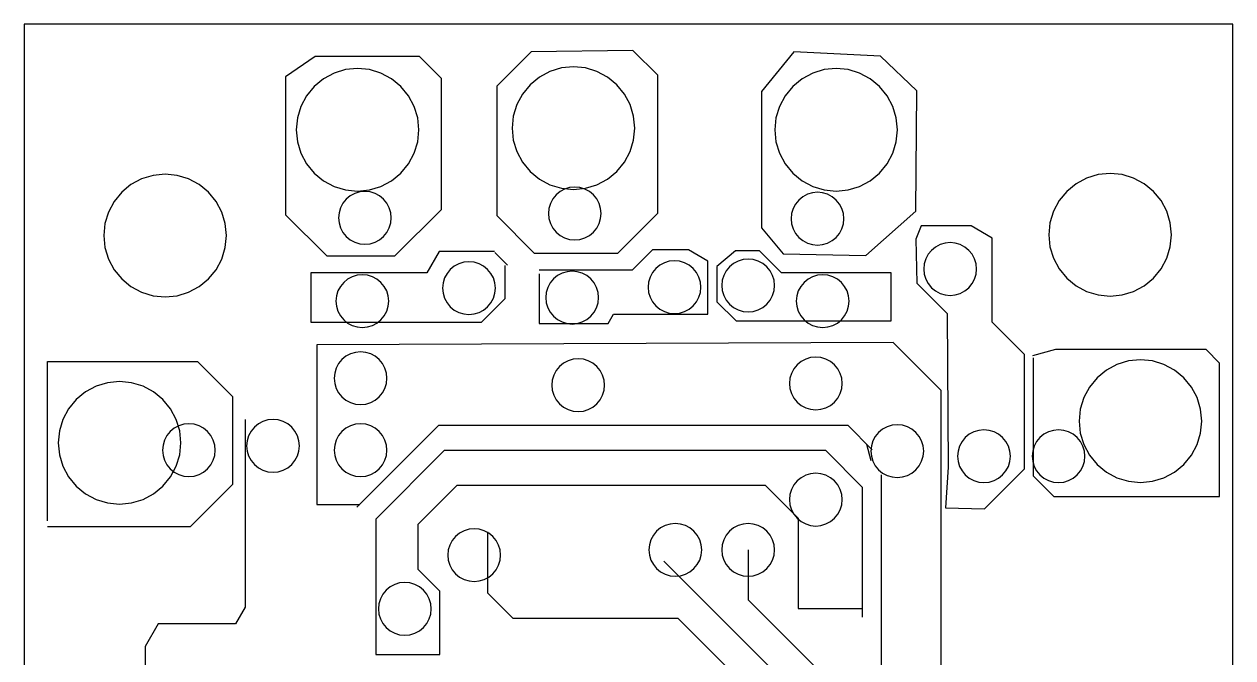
# Model space of a CAD drawing. Extents: x -32 to 14, y -116 to 119.
# Drawn here: x -32.46 to 13.65, y 94.84 to 119.01 of the extents above; entities that cross this region are included whole.
import ezdxf

# ---------------------------------------------------------------- set-up
doc = ezdxf.new("R2010")
doc.units = 0
doc.layers.add('LAYER_1', color=7, linetype='CONTINUOUS')

msp = doc.modelspace()

# ---------------------------------------------------------------- linework, layer by layer
at = {"layer": 'LAYER_1', "color": 250}
for points in [[(-32.457, -116.365), (13.647, -116.365), (13.647, 119.01), (-32.457, 119.01), (-32.457, -116.365)], [(-21.359, 117.771), (-22.484, 116.998), (-22.484, 111.74), (-20.913, 110.169), (-18.316, 110.169), (-16.539, 111.946), (-16.539, 116.932), (-17.378, 117.771), (-21.359, 117.771)], [(-9.236, 118.009), (-13.124, 117.957), (-14.43, 116.651), (-14.43, 111.707), (-13, 110.276), (-9.817, 110.276), (-8.291, 111.802), (-8.291, 117.064), (-9.236, 118.009)], [(-3.103, 117.957), (-4.327, 116.436), (-4.327, 111.243), (-3.5, 110.251), (-0.358, 110.185), (1.56, 111.872), (1.594, 116.469), (0.204, 117.792), (-3.103, 117.957)], [(-19.741, 117.32), (-20.198, 117.275), (-20.637, 117.141), (-21.041, 116.925), (-21.396, 116.634), (-21.687, 116.28), (-21.903, 115.875), (-22.036, 115.436), (-22.081, 114.98), (-22.036, 114.523), (-21.903, 114.084), (-21.687, 113.68), (-21.396, 113.325), (-21.041, 113.034), (-20.637, 112.818), (-20.198, 112.685), (-19.741, 112.64), (-19.285, 112.685), (-18.846, 112.818), (-18.441, 113.034), (-18.087, 113.325), (-17.796, 113.68), (-17.579, 114.084), (-17.446, 114.523), (-17.401, 114.98), (-17.446, 115.436), (-17.579, 115.875), (-17.796, 116.28), (-18.087, 116.634), (-18.441, 116.925), (-18.846, 117.141), (-19.285, 117.275)], [(-11.506, 117.386), (-11.962, 117.341), (-12.401, 117.208), (-12.806, 116.991), (-13.16, 116.7), (-13.451, 116.346), (-13.668, 115.941), (-13.801, 115.502), (-13.846, 115.046), (-13.801, 114.589), (-13.668, 114.15), (-13.451, 113.746), (-13.16, 113.391), (-12.806, 113.1), (-12.401, 112.884), (-11.962, 112.751), (-11.506, 112.706), (-11.049, 112.751), (-10.61, 112.884), (-10.206, 113.1), (-9.851, 113.391), (-9.56, 113.746), (-9.344, 114.15), (-9.211, 114.589), (-9.166, 115.046), (-9.211, 115.502), (-9.344, 115.941), (-9.56, 116.346), (-9.851, 116.7), (-10.206, 116.991), (-10.61, 117.208), (-11.049, 117.341)], [(-11.506, 117.386), (-11.962, 117.341), (-12.401, 117.208), (-12.806, 116.991), (-13.16, 116.7), (-13.451, 116.346), (-13.668, 115.941), (-13.801, 115.502), (-13.846, 115.046), (-13.801, 114.589), (-13.668, 114.15), (-13.451, 113.746), (-13.16, 113.391), (-12.806, 113.1), (-12.401, 112.884), (-11.962, 112.751), (-11.506, 112.706), (-11.049, 112.751), (-10.61, 112.884), (-10.206, 113.1), (-9.851, 113.391), (-9.56, 113.746), (-9.344, 114.15), (-9.211, 114.589), (-9.166, 115.046), (-9.211, 115.502), (-9.344, 115.941), (-9.56, 116.346), (-9.851, 116.7), (-10.206, 116.991), (-10.61, 117.208), (-11.049, 117.341)], [(-1.485, 117.32), (-1.941, 117.275), (-2.38, 117.141), (-2.785, 116.925), (-3.139, 116.634), (-3.43, 116.28), (-3.647, 115.875), (-3.78, 115.436), (-3.825, 114.98), (-3.78, 114.523), (-3.647, 114.084), (-3.43, 113.68), (-3.139, 113.325), (-2.785, 113.034), (-2.38, 112.818), (-1.941, 112.685), (-1.485, 112.64), (-1.028, 112.685), (-0.589, 112.818), (-0.185, 113.034), (0.17, 113.325), (0.461, 113.68), (0.677, 114.084), (0.81, 114.523), (0.855, 114.98), (0.81, 115.436), (0.677, 115.875), (0.461, 116.28), (0.17, 116.634), (-0.185, 116.925), (-0.589, 117.141), (-1.028, 117.275)], [(-1.485, 117.32), (-1.941, 117.275), (-2.38, 117.141), (-2.785, 116.925), (-3.139, 116.634), (-3.43, 116.28), (-3.647, 115.875), (-3.78, 115.436), (-3.825, 114.98), (-3.78, 114.523), (-3.647, 114.084), (-3.43, 113.68), (-3.139, 113.325), (-2.785, 113.034), (-2.38, 112.818), (-1.941, 112.685), (-1.485, 112.64), (-1.028, 112.685), (-0.589, 112.818), (-0.185, 113.034), (0.17, 113.325), (0.461, 113.68), (0.677, 114.084), (0.81, 114.523), (0.855, 114.98), (0.81, 115.436), (0.677, 115.875), (0.461, 116.28), (0.17, 116.634), (-0.185, 116.925), (-0.589, 117.141), (-1.028, 117.275)], [(-27.083, 113.284), (-27.54, 113.239), (-27.979, 113.106), (-28.383, 112.89), (-28.738, 112.599), (-29.029, 112.244), (-29.245, 111.84), (-29.378, 111.401), (-29.423, 110.945), (-29.378, 110.488), (-29.245, 110.049), (-29.029, 109.645), (-28.738, 109.29), (-28.383, 108.999), (-27.979, 108.783), (-27.54, 108.65), (-27.083, 108.605), (-26.627, 108.65), (-26.188, 108.783), (-25.783, 108.999), (-25.429, 109.29), (-25.138, 109.645), (-24.922, 110.049), (-24.788, 110.488), (-24.744, 110.945), (-24.788, 111.401), (-24.922, 111.84), (-25.138, 112.244), (-25.429, 112.599), (-25.783, 112.89), (-26.188, 113.106), (-26.627, 113.239)], [(8.966, 113.317), (8.51, 113.273), (8.071, 113.139), (7.667, 112.923), (7.312, 112.632), (7.021, 112.278), (6.805, 111.873), (6.672, 111.434), (6.627, 110.978), (6.672, 110.521), (6.805, 110.082), (7.021, 109.678), (7.312, 109.323), (7.667, 109.032), (8.071, 108.816), (8.51, 108.683), (8.966, 108.638), (9.423, 108.683), (9.862, 108.816), (10.266, 109.032), (10.621, 109.323), (10.912, 109.678), (11.128, 110.082), (11.261, 110.521), (11.306, 110.978), (11.261, 111.434), (11.128, 111.873), (10.912, 112.278), (10.621, 112.632), (10.266, 112.923), (9.862, 113.139), (9.423, 113.273)], [(-19.459, 112.629), (-19.656, 112.61), (-19.845, 112.553), (-20.019, 112.46), (-20.171, 112.335), (-20.296, 112.182), (-20.389, 112.008), (-20.447, 111.819), (-20.466, 111.623), (-20.447, 111.426), (-20.389, 111.237), (-20.296, 111.063), (-20.171, 110.911), (-20.019, 110.786), (-19.845, 110.693), (-19.656, 110.635), (-19.459, 110.616), (-19.263, 110.635), (-19.074, 110.693), (-18.9, 110.786), (-18.748, 110.911), (-18.622, 111.063), (-18.529, 111.237), (-18.472, 111.426), (-18.453, 111.623), (-18.472, 111.819), (-18.529, 112.008), (-18.622, 112.182), (-18.748, 112.335), (-18.9, 112.46), (-19.074, 112.553), (-19.263, 112.61)], [(-11.456, 112.795), (-11.652, 112.775), (-11.841, 112.718), (-12.015, 112.625), (-12.168, 112.5), (-12.293, 112.347), (-12.386, 112.173), (-12.443, 111.984), (-12.462, 111.788), (-12.443, 111.592), (-12.386, 111.403), (-12.293, 111.229), (-12.168, 111.076), (-12.015, 110.951), (-11.841, 110.858), (-11.652, 110.801), (-11.456, 110.781), (-11.259, 110.801), (-11.07, 110.858), (-10.896, 110.951), (-10.744, 111.076), (-10.619, 111.229), (-10.526, 111.403), (-10.468, 111.592), (-10.449, 111.788), (-10.468, 111.984), (-10.526, 112.173), (-10.619, 112.347), (-10.744, 112.5), (-10.896, 112.625), (-11.07, 112.718), (-11.259, 112.775)], [(-2.195, 112.596), (-2.392, 112.577), (-2.581, 112.52), (-2.755, 112.427), (-2.907, 112.301), (-3.032, 112.149), (-3.125, 111.975), (-3.183, 111.786), (-3.202, 111.59), (-3.183, 111.393), (-3.125, 111.204), (-3.032, 111.03), (-2.907, 110.878), (-2.755, 110.753), (-2.581, 110.66), (-2.392, 110.602), (-2.195, 110.583), (-1.999, 110.602), (-1.81, 110.66), (-1.636, 110.753), (-1.483, 110.878), (-1.358, 111.03), (-1.265, 111.204), (-1.208, 111.393), (-1.189, 111.59), (-1.208, 111.786), (-1.265, 111.975), (-1.358, 112.149), (-1.483, 112.301), (-1.636, 112.427), (-1.81, 112.52), (-1.999, 112.577)], [(1.759, 111.314), (1.561, 110.814), (1.594, 109.127), (2.751, 107.969), (2.784, 102.115), (2.685, 100.561), (4.173, 100.528), (5.695, 102.049), (5.695, 106.415), (4.471, 107.638), (4.471, 110.847), (3.661, 111.314), (1.759, 111.314)], [(2.865, 110.678), (2.669, 110.659), (2.48, 110.601), (2.306, 110.508), (2.153, 110.383), (2.028, 110.231), (1.935, 110.057), (1.878, 109.868), (1.858, 109.671), (1.878, 109.475), (1.935, 109.286), (2.028, 109.112), (2.153, 108.959), (2.306, 108.834), (2.48, 108.741), (2.669, 108.684), (2.865, 108.665), (3.061, 108.684), (3.25, 108.741), (3.424, 108.834), (3.577, 108.959), (3.702, 109.112), (3.795, 109.286), (3.852, 109.475), (3.872, 109.671), (3.852, 109.868), (3.795, 110.057), (3.702, 110.231), (3.577, 110.383), (3.424, 110.508), (3.25, 110.601), (3.061, 110.659)], [(-5.319, 110.367), (-6.03, 109.772), (-6.03, 108.416), (-5.303, 107.688), (0.618, 107.688), (0.618, 109.524), (-3.566, 109.524), (-4.41, 110.367), (-5.319, 110.367)], [(-15.491, 109.95), (-15.687, 109.931), (-15.876, 109.874), (-16.05, 109.781), (-16.203, 109.656), (-16.328, 109.503), (-16.421, 109.329), (-16.478, 109.14), (-16.497, 108.944), (-16.478, 108.747), (-16.421, 108.558), (-16.328, 108.384), (-16.203, 108.232), (-16.05, 108.107), (-15.876, 108.014), (-15.687, 107.956), (-15.491, 107.937), (-15.294, 107.956), (-15.105, 108.014), (-14.931, 108.107), (-14.779, 108.232), (-14.654, 108.384), (-14.561, 108.558), (-14.503, 108.747), (-14.484, 108.944), (-14.503, 109.14), (-14.561, 109.329), (-14.654, 109.503), (-14.779, 109.656), (-14.931, 109.781), (-15.105, 109.874), (-15.294, 109.931)], [(-7.652, 109.984), (-7.849, 109.964), (-8.038, 109.907), (-8.212, 109.814), (-8.364, 109.689), (-8.489, 109.536), (-8.582, 109.362), (-8.64, 109.173), (-8.659, 108.977), (-8.64, 108.78), (-8.582, 108.592), (-8.489, 108.418), (-8.364, 108.265), (-8.212, 108.14), (-8.038, 108.047), (-7.849, 107.989), (-7.652, 107.97), (-7.456, 107.989), (-7.267, 108.047), (-7.093, 108.14), (-6.94, 108.265), (-6.815, 108.418), (-6.722, 108.592), (-6.665, 108.78), (-6.646, 108.977), (-6.665, 109.173), (-6.722, 109.362), (-6.815, 109.536), (-6.94, 109.689), (-7.093, 109.814), (-7.267, 109.907), (-7.456, 109.964)], [(-4.841, 110.05), (-5.037, 110.03), (-5.226, 109.973), (-5.4, 109.88), (-5.553, 109.755), (-5.678, 109.602), (-5.771, 109.428), (-5.828, 109.239), (-5.848, 109.043), (-5.828, 108.847), (-5.771, 108.658), (-5.678, 108.484), (-5.553, 108.331), (-5.4, 108.206), (-5.226, 108.113), (-5.037, 108.056), (-4.841, 108.036), (-4.645, 108.056), (-4.456, 108.113), (-4.282, 108.206), (-4.129, 108.331), (-4.004, 108.484), (-3.911, 108.658), (-3.854, 108.847), (-3.834, 109.043), (-3.854, 109.239), (-3.911, 109.428), (-4.004, 109.602), (-4.129, 109.755), (-4.282, 109.88), (-4.456, 109.973), (-4.645, 110.03)], [(-19.559, 109.454), (-19.755, 109.435), (-19.944, 109.378), (-20.118, 109.285), (-20.27, 109.159), (-20.396, 109.007), (-20.489, 108.833), (-20.546, 108.644), (-20.565, 108.448), (-20.546, 108.251), (-20.489, 108.062), (-20.396, 107.888), (-20.27, 107.736), (-20.118, 107.611), (-19.944, 107.518), (-19.755, 107.46), (-19.559, 107.441), (-19.362, 107.46), (-19.173, 107.518), (-18.999, 107.611), (-18.847, 107.736), (-18.722, 107.888), (-18.629, 108.062), (-18.571, 108.251), (-18.552, 108.448), (-18.571, 108.644), (-18.629, 108.833), (-18.722, 109.007), (-18.847, 109.159), (-18.999, 109.285), (-19.173, 109.378), (-19.362, 109.435)], [(-11.555, 109.587), (-11.751, 109.567), (-11.94, 109.51), (-12.114, 109.417), (-12.267, 109.292), (-12.392, 109.139), (-12.485, 108.965), (-12.542, 108.776), (-12.562, 108.58), (-12.542, 108.384), (-12.485, 108.195), (-12.392, 108.021), (-12.267, 107.868), (-12.114, 107.743), (-11.94, 107.65), (-11.751, 107.593), (-11.555, 107.573), (-11.359, 107.593), (-11.17, 107.65), (-10.996, 107.743), (-10.843, 107.868), (-10.718, 108.021), (-10.625, 108.195), (-10.568, 108.384), (-10.548, 108.58), (-10.568, 108.776), (-10.625, 108.965), (-10.718, 109.139), (-10.843, 109.292), (-10.996, 109.417), (-11.17, 109.51), (-11.359, 109.567)], [(-1.997, 109.454), (-2.193, 109.435), (-2.382, 109.378), (-2.556, 109.285), (-2.709, 109.159), (-2.834, 109.007), (-2.927, 108.833), (-2.984, 108.644), (-3.004, 108.448), (-2.984, 108.251), (-2.927, 108.062), (-2.834, 107.888), (-2.709, 107.736), (-2.556, 107.611), (-2.382, 107.518), (-2.193, 107.46), (-1.997, 107.441), (-1.801, 107.46), (-1.612, 107.518), (-1.438, 107.611), (-1.285, 107.736), (-1.16, 107.888), (-1.067, 108.062), (-1.01, 108.251), (-0.99, 108.448), (-1.01, 108.644), (-1.067, 108.833), (-1.16, 109.007), (-1.285, 109.159), (-1.438, 109.285), (-1.612, 109.378), (-1.801, 109.435)], [(-1.997, 109.454), (-2.193, 109.435), (-2.382, 109.378), (-2.556, 109.285), (-2.709, 109.159), (-2.834, 109.007), (-2.927, 108.833), (-2.984, 108.644), (-3.004, 108.448), (-2.984, 108.251), (-2.927, 108.062), (-2.834, 107.888), (-2.709, 107.736), (-2.556, 107.611), (-2.382, 107.518), (-2.193, 107.46), (-1.997, 107.441), (-1.801, 107.46), (-1.612, 107.518), (-1.438, 107.611), (-1.285, 107.736), (-1.16, 107.888), (-1.067, 108.062), (-1.01, 108.251), (-0.99, 108.448), (-1.01, 108.644), (-1.067, 108.833), (-1.16, 109.007), (-1.285, 109.159), (-1.438, 109.285), (-1.612, 109.378), (-1.801, 109.435)], [(-19.625, 106.511), (-19.821, 106.491), (-20.01, 106.434), (-20.184, 106.341), (-20.337, 106.216), (-20.462, 106.063), (-20.555, 105.889), (-20.612, 105.7), (-20.631, 105.504), (-20.612, 105.308), (-20.555, 105.119), (-20.462, 104.945), (-20.337, 104.792), (-20.184, 104.667), (-20.01, 104.574), (-19.821, 104.517), (-19.625, 104.497), (-19.428, 104.517), (-19.24, 104.574), (-19.066, 104.667), (-18.913, 104.792), (-18.788, 104.945), (-18.695, 105.119), (-18.637, 105.308), (-18.618, 105.504), (-18.637, 105.7), (-18.695, 105.889), (-18.788, 106.063), (-18.913, 106.216), (-19.066, 106.341), (-19.24, 106.434), (-19.428, 106.491)], [(-11.323, 106.246), (-11.52, 106.227), (-11.709, 106.17), (-11.883, 106.077), (-12.035, 105.951), (-12.161, 105.799), (-12.254, 105.625), (-12.311, 105.436), (-12.33, 105.24), (-12.311, 105.043), (-12.254, 104.854), (-12.161, 104.68), (-12.035, 104.528), (-11.883, 104.403), (-11.709, 104.31), (-11.52, 104.252), (-11.323, 104.233), (-11.127, 104.252), (-10.938, 104.31), (-10.764, 104.403), (-10.612, 104.528), (-10.486, 104.68), (-10.393, 104.854), (-10.336, 105.043), (-10.317, 105.24), (-10.336, 105.436), (-10.393, 105.625), (-10.486, 105.799), (-10.612, 105.951), (-10.764, 106.077), (-10.938, 106.17), (-11.127, 106.227)], [(-2.261, 106.312), (-2.458, 106.293), (-2.647, 106.236), (-2.821, 106.143), (-2.973, 106.018), (-3.098, 105.865), (-3.191, 105.691), (-3.249, 105.502), (-3.268, 105.306), (-3.249, 105.109), (-3.191, 104.92), (-3.098, 104.746), (-2.973, 104.594), (-2.821, 104.469), (-2.647, 104.376), (-2.458, 104.318), (-2.261, 104.299), (-2.065, 104.318), (-1.876, 104.376), (-1.702, 104.469), (-1.55, 104.594), (-1.424, 104.746), (-1.331, 104.92), (-1.274, 105.109), (-1.255, 105.306), (-1.274, 105.502), (-1.331, 105.691), (-1.424, 105.865), (-1.55, 106.018), (-1.702, 106.143), (-1.876, 106.236), (-2.065, 106.293)], [(10.124, 106.207), (9.667, 106.162), (9.228, 106.029), (8.824, 105.813), (8.469, 105.522), (8.178, 105.167), (7.962, 104.763), (7.829, 104.324), (7.784, 103.867), (7.829, 103.411), (7.962, 102.972), (8.178, 102.567), (8.469, 102.213), (8.824, 101.922), (9.228, 101.705), (9.667, 101.572), (10.124, 101.527), (10.58, 101.572), (11.019, 101.705), (11.424, 101.922), (11.778, 102.213), (12.069, 102.567), (12.286, 102.972), (12.419, 103.411), (12.464, 103.867), (12.419, 104.324), (12.286, 104.763), (12.069, 105.167), (11.778, 105.522), (11.424, 105.813), (11.019, 106.029), (10.58, 106.162)], [(10.124, 106.207), (9.667, 106.162), (9.228, 106.029), (8.824, 105.813), (8.469, 105.522), (8.178, 105.167), (7.962, 104.763), (7.829, 104.324), (7.784, 103.867), (7.829, 103.411), (7.962, 102.972), (8.178, 102.567), (8.469, 102.213), (8.824, 101.922), (9.228, 101.705), (9.667, 101.572), (10.124, 101.527), (10.58, 101.572), (11.019, 101.705), (11.424, 101.922), (11.778, 102.213), (12.069, 102.567), (12.286, 102.972), (12.419, 103.411), (12.464, 103.867), (12.419, 104.324), (12.286, 104.763), (12.069, 105.167), (11.778, 105.522), (11.424, 105.813), (11.019, 106.029), (10.58, 106.162)], [(-28.82, 105.38), (-29.276, 105.335), (-29.715, 105.202), (-30.12, 104.986), (-30.474, 104.695), (-30.765, 104.34), (-30.981, 103.936), (-31.115, 103.497), (-31.16, 103.04), (-31.115, 102.584), (-30.981, 102.145), (-30.765, 101.74), (-30.474, 101.386), (-30.12, 101.095), (-29.715, 100.879), (-29.276, 100.745), (-28.82, 100.7), (-28.363, 100.745), (-27.924, 100.879), (-27.52, 101.095), (-27.165, 101.386), (-26.874, 101.74), (-26.658, 102.145), (-26.525, 102.584), (-26.48, 103.04), (-26.525, 103.497), (-26.658, 103.936), (-26.874, 104.34), (-27.165, 104.695), (-27.52, 104.986), (-27.924, 105.202), (-28.363, 105.335)], [(-28.82, 105.38), (-29.276, 105.335), (-29.715, 105.202), (-30.12, 104.986), (-30.474, 104.695), (-30.765, 104.34), (-30.981, 103.936), (-31.115, 103.497), (-31.16, 103.04), (-31.115, 102.584), (-30.981, 102.145), (-30.765, 101.74), (-30.474, 101.386), (-30.12, 101.095), (-29.715, 100.879), (-29.276, 100.745), (-28.82, 100.7), (-28.363, 100.745), (-27.924, 100.879), (-27.52, 101.095), (-27.165, 101.386), (-26.874, 101.74), (-26.658, 102.145), (-26.525, 102.584), (-26.48, 103.04), (-26.525, 103.497), (-26.658, 103.936), (-26.874, 104.34), (-27.165, 104.695), (-27.52, 104.986), (-27.924, 105.202), (-28.363, 105.335)], [(-26.173, 103.766), (-26.37, 103.746), (-26.559, 103.689), (-26.733, 103.596), (-26.885, 103.471), (-27.01, 103.318), (-27.103, 103.144), (-27.161, 102.955), (-27.18, 102.759), (-27.161, 102.563), (-27.103, 102.374), (-27.01, 102.2), (-26.885, 102.047), (-26.733, 101.922), (-26.559, 101.829), (-26.37, 101.772), (-26.173, 101.752), (-25.977, 101.772), (-25.788, 101.829), (-25.614, 101.922), (-25.461, 102.047), (-25.336, 102.2), (-25.243, 102.374), (-25.186, 102.563), (-25.167, 102.759), (-25.186, 102.955), (-25.243, 103.144), (-25.336, 103.318), (-25.461, 103.471), (-25.614, 103.596), (-25.788, 103.689), (-25.977, 103.746)], [(-26.173, 103.766), (-26.37, 103.746), (-26.559, 103.689), (-26.733, 103.596), (-26.885, 103.471), (-27.01, 103.318), (-27.103, 103.144), (-27.161, 102.955), (-27.18, 102.759), (-27.161, 102.563), (-27.103, 102.374), (-27.01, 102.2), (-26.885, 102.047), (-26.733, 101.922), (-26.559, 101.829), (-26.37, 101.772), (-26.173, 101.752), (-25.977, 101.772), (-25.788, 101.829), (-25.614, 101.922), (-25.461, 102.047), (-25.336, 102.2), (-25.243, 102.374), (-25.186, 102.563), (-25.167, 102.759), (-25.186, 102.955), (-25.243, 103.144), (-25.336, 103.318), (-25.461, 103.471), (-25.614, 103.596), (-25.788, 103.689), (-25.977, 103.746)], [(-22.965, 103.931), (-23.162, 103.912), (-23.35, 103.854), (-23.524, 103.761), (-23.677, 103.636), (-23.802, 103.484), (-23.895, 103.31), (-23.953, 103.121), (-23.972, 102.924), (-23.953, 102.728), (-23.895, 102.539), (-23.802, 102.365), (-23.677, 102.213), (-23.524, 102.087), (-23.35, 101.994), (-23.162, 101.937), (-22.965, 101.918), (-22.769, 101.937), (-22.58, 101.994), (-22.406, 102.087), (-22.253, 102.213), (-22.128, 102.365), (-22.035, 102.539), (-21.978, 102.728), (-21.959, 102.924), (-21.978, 103.121), (-22.035, 103.31), (-22.128, 103.484), (-22.253, 103.636), (-22.406, 103.761), (-22.58, 103.854), (-22.769, 103.912)], [(-19.625, 103.766), (-19.821, 103.746), (-20.01, 103.689), (-20.184, 103.596), (-20.337, 103.471), (-20.462, 103.318), (-20.555, 103.144), (-20.612, 102.955), (-20.631, 102.759), (-20.612, 102.563), (-20.555, 102.374), (-20.462, 102.2), (-20.337, 102.047), (-20.184, 101.922), (-20.01, 101.829), (-19.821, 101.772), (-19.625, 101.752), (-19.428, 101.772), (-19.24, 101.829), (-19.066, 101.922), (-18.913, 102.047), (-18.788, 102.2), (-18.695, 102.374), (-18.637, 102.563), (-18.618, 102.759), (-18.637, 102.955), (-18.695, 103.144), (-18.788, 103.318), (-18.913, 103.471), (-19.066, 103.596), (-19.24, 103.689), (-19.428, 103.746)], [(0.847, 103.733), (0.651, 103.713), (0.462, 103.656), (0.288, 103.563), (0.136, 103.438), (0.01, 103.285), (-0.083, 103.111), (-0.14, 102.922), (-0.159, 102.726), (-0.14, 102.53), (-0.083, 102.341), (0.01, 102.167), (0.136, 102.014), (0.288, 101.889), (0.462, 101.796), (0.651, 101.739), (0.847, 101.719), (1.044, 101.739), (1.233, 101.796), (1.407, 101.889), (1.559, 102.014), (1.684, 102.167), (1.777, 102.341), (1.835, 102.53), (1.854, 102.726), (1.835, 102.922), (1.777, 103.111), (1.684, 103.285), (1.559, 103.438), (1.407, 103.563), (1.233, 103.656), (1.044, 103.713)], [(4.155, 103.534), (3.958, 103.515), (3.769, 103.458), (3.595, 103.365), (3.443, 103.239), (3.318, 103.087), (3.225, 102.913), (3.167, 102.724), (3.148, 102.528), (3.167, 102.331), (3.225, 102.142), (3.318, 101.968), (3.443, 101.816), (3.595, 101.691), (3.769, 101.598), (3.958, 101.54), (4.155, 101.521), (4.351, 101.54), (4.54, 101.598), (4.714, 101.691), (4.867, 101.816), (4.992, 101.968), (5.085, 102.142), (5.142, 102.331), (5.161, 102.528), (5.142, 102.724), (5.085, 102.913), (4.992, 103.087), (4.867, 103.239), (4.714, 103.365), (4.54, 103.458), (4.351, 103.515)], [(6.999, 103.534), (6.803, 103.515), (6.614, 103.458), (6.44, 103.365), (6.287, 103.239), (6.162, 103.087), (6.069, 102.913), (6.012, 102.724), (5.992, 102.528), (6.012, 102.331), (6.069, 102.142), (6.162, 101.968), (6.287, 101.816), (6.44, 101.691), (6.614, 101.598), (6.803, 101.54), (6.999, 101.521), (7.195, 101.54), (7.384, 101.598), (7.558, 101.691), (7.711, 101.816), (7.836, 101.968), (7.929, 102.142), (7.986, 102.331), (8.006, 102.528), (7.986, 102.724), (7.929, 102.913), (7.836, 103.087), (7.711, 103.239), (7.558, 103.365), (7.384, 103.458), (7.195, 103.515)], [(-2.261, 101.881), (-2.458, 101.861), (-2.647, 101.804), (-2.821, 101.711), (-2.973, 101.586), (-3.098, 101.433), (-3.191, 101.259), (-3.249, 101.07), (-3.268, 100.874), (-3.249, 100.678), (-3.191, 100.489), (-3.098, 100.315), (-2.973, 100.162), (-2.821, 100.037), (-2.647, 99.944), (-2.458, 99.887), (-2.261, 99.867), (-2.065, 99.887), (-1.876, 99.944), (-1.702, 100.037), (-1.55, 100.162), (-1.424, 100.315), (-1.331, 100.489), (-1.274, 100.678), (-1.255, 100.874), (-1.274, 101.07), (-1.331, 101.259), (-1.424, 101.433), (-1.55, 101.586), (-1.702, 101.711), (-1.876, 101.804), (-2.065, 101.861)], [(-15.292, 99.764), (-15.489, 99.745), (-15.677, 99.687), (-15.851, 99.594), (-16.004, 99.469), (-16.129, 99.316), (-16.222, 99.142), (-16.28, 98.954), (-16.299, 98.757), (-16.28, 98.561), (-16.222, 98.372), (-16.129, 98.198), (-16.004, 98.045), (-15.851, 97.92), (-15.677, 97.827), (-15.489, 97.77), (-15.292, 97.751), (-15.096, 97.77), (-14.907, 97.827), (-14.733, 97.92), (-14.58, 98.045), (-14.455, 98.198), (-14.362, 98.372), (-14.305, 98.561), (-14.286, 98.757), (-14.305, 98.954), (-14.362, 99.142), (-14.455, 99.316), (-14.58, 99.469), (-14.733, 99.594), (-14.907, 99.687), (-15.096, 99.745)], [(-7.619, 99.962), (-7.816, 99.943), (-8.005, 99.886), (-8.179, 99.793), (-8.331, 99.668), (-8.456, 99.515), (-8.549, 99.341), (-8.607, 99.152), (-8.626, 98.956), (-8.607, 98.759), (-8.549, 98.57), (-8.456, 98.396), (-8.331, 98.244), (-8.179, 98.119), (-8.005, 98.026), (-7.816, 97.968), (-7.619, 97.949), (-7.423, 97.968), (-7.234, 98.026), (-7.06, 98.119), (-6.907, 98.244), (-6.782, 98.396), (-6.689, 98.57), (-6.632, 98.759), (-6.613, 98.956), (-6.632, 99.152), (-6.689, 99.341), (-6.782, 99.515), (-6.907, 99.668), (-7.06, 99.793), (-7.234, 99.886), (-7.423, 99.943)], [(-4.841, 99.962), (-5.037, 99.943), (-5.226, 99.886), (-5.4, 99.793), (-5.553, 99.668), (-5.678, 99.515), (-5.771, 99.341), (-5.828, 99.152), (-5.848, 98.956), (-5.828, 98.759), (-5.771, 98.57), (-5.678, 98.396), (-5.553, 98.244), (-5.4, 98.119), (-5.226, 98.026), (-5.037, 97.968), (-4.841, 97.949), (-4.645, 97.968), (-4.456, 98.026), (-4.282, 98.119), (-4.129, 98.244), (-4.004, 98.396), (-3.911, 98.57), (-3.854, 98.759), (-3.834, 98.956), (-3.854, 99.152), (-3.911, 99.341), (-4.004, 99.515), (-4.129, 99.668), (-4.282, 99.793), (-4.456, 99.886), (-4.645, 99.943)], [(-17.938, 97.713), (-18.134, 97.694), (-18.323, 97.637), (-18.497, 97.544), (-18.65, 97.419), (-18.775, 97.266), (-18.868, 97.092), (-18.925, 96.903), (-18.945, 96.707), (-18.925, 96.51), (-18.868, 96.321), (-18.775, 96.147), (-18.65, 95.995), (-18.497, 95.87), (-18.323, 95.777), (-18.134, 95.719), (-17.938, 95.7), (-17.742, 95.719), (-17.553, 95.777), (-17.379, 95.87), (-17.226, 95.995), (-17.101, 96.147), (-17.008, 96.321), (-16.951, 96.51), (-16.931, 96.707), (-16.951, 96.903), (-17.008, 97.092), (-17.101, 97.266), (-17.226, 97.419), (-17.379, 97.544), (-17.553, 97.637), (-17.742, 97.694)]]:
    msp.add_lwpolyline(points, close=True, dxfattribs=at)
for points in [[(-14.513, 110.334), (-16.63, 110.334), (-17.099, 109.522), (-21.525, 109.522), (-21.525, 107.638), (-15.009, 107.638), (-14.108, 108.54), (-14.108, 109.805)], [(-14.024, 109.819), (-14.507, 110.303)], [(-12.81, 109.49), (-12.81, 107.589), (-10.181, 107.589), (-9.976, 107.944), (-6.377, 107.944), (-6.377, 109.97), (-7.122, 110.4), (-8.494, 110.4), (-9.263, 109.631), (-12.81, 109.631)], [(13.285, 27.32), (4.752, 35.853), (4.752, 38.83), (8.159, 42.236), (10.226, 42.236), (10.226, 45.56), (10.226, 60.575), (2.52, 68.281), (2.52, 105.042), (0.693, 106.87), (-21.293, 106.778), (-21.293, 100.693), (-19.648, 100.693)], [(6.026, 106.282), (6.026, 101.785), (6.819, 100.991), (13.136, 100.991), (13.136, 106.084), (12.624, 106.597), (6.885, 106.597), (6.005, 106.361)], [(-31.568, 100.063), (-31.568, 106.148), (-25.846, 106.148), (-24.507, 104.809), (-24.507, 101.452), (-26.119, 99.84), (-31.568, 99.84)], [(-24.027, 103.932), (-24.027, 96.772), (-24.395, 96.134), (-27.351, 96.134), (-27.848, 95.273), (-27.848, 85.94), (-27.483, 71.322), (-26.491, 70.098), (-19.678, 70.098), (-16.866, 67.221), (-16.966, 49.494), (-15.577, 48.303), (-15.345, 46.418)], [(-19.763, 100.586), (-16.638, 103.711), (-1.044, 103.711), (-0.109, 102.776)], [(-0.325, 102.992), (-0.156, 102.361)], [(-0.474, 96.393), (-0.474, 101.338), (-1.88, 102.743), (-16.432, 102.743), (-19.044, 100.13), (-19.044, 94.971), (-16.597, 94.971), (-16.597, 97.386), (-17.424, 98.212), (-17.424, 99.932), (-15.936, 101.419), (-4.196, 101.419), (-2.938, 100.162), (-2.938, 96.724), (-0.474, 96.724)], [(0.238, 101.818), (0.238, 67.868)], [(-14.778, 99.647), (-14.778, 97.318), (-13.813, 96.353), (-7.524, 96.353), (-2.698, 91.527), (-2.698, 65.865), (0.479, 62.689), (0.479, 52.735), (3.341, 53.502)], [(-4.841, 98.956), (-4.841, 97.053), (-0.791, 93.004), (-0.791, 67.155), (2.002, 64.344), (2.002, 58.358), (3.626, 58.358)], [(3.642, 55.517), (1.307, 55.517), (1.307, 63.021), (-1.521, 65.849), (-1.521, 91.993), (-8.052, 98.524)]]:
    msp.add_lwpolyline(points, dxfattribs=at)

doc.saveas('drawing.dxf')
